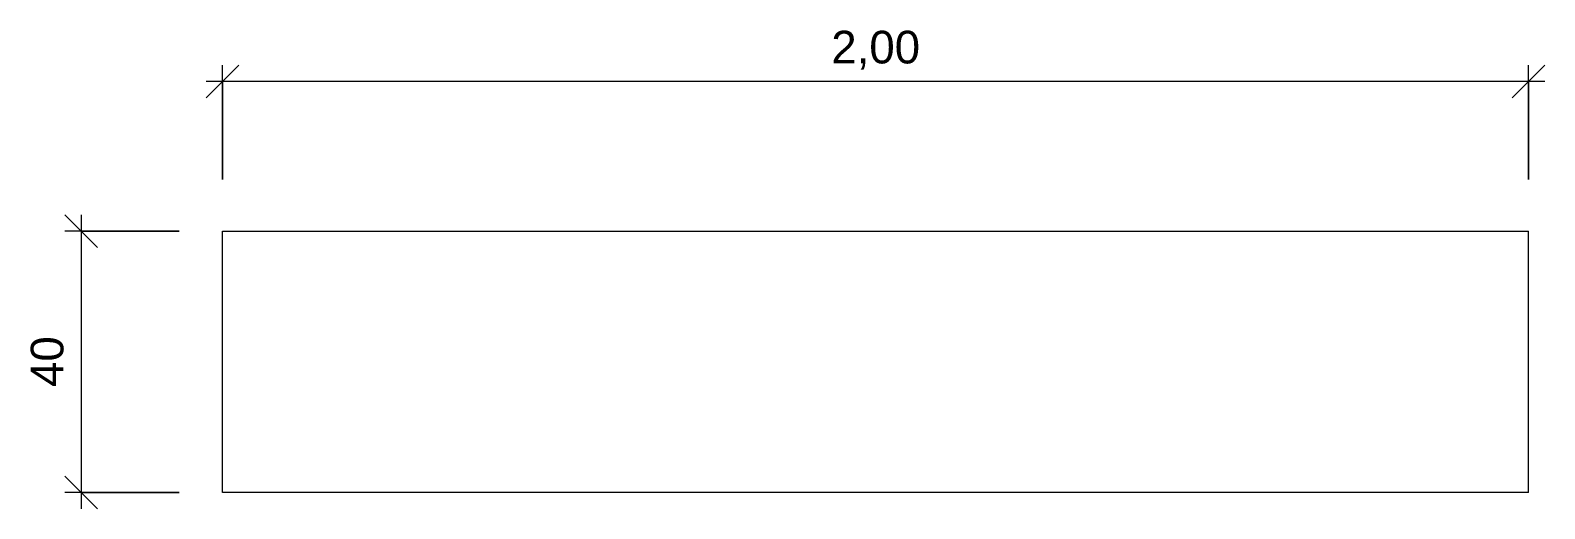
# Model space of a CAD drawing. Header units: millimetres. Extents: x 5688 to 18484, y 2540 to 6636.
# Drawn here: x 10086 to 12405, y 2540 to 3272 of the extents above; entities that cross this region are included whole.
import ezdxf

# ---------------------------------------------------------------- set-up
doc = ezdxf.new("R2010")
doc.units = ezdxf.units.MM
for name, color, linetype, lineweight in [('A-ANNO-DIMS', 211, 'Continuous', 9), ('A-ANNO-DIMS-25', 211, 'Continuous', 9), ('I-FURN', 30, 'Continuous', 9)]:
    doc.layers.add(name, color=color, linetype=linetype, lineweight=lineweight)
doc.styles.add('@Arial Unicode MS', font='ARIALUNI.TTF', dxfattribs={"height": 50})
doc.dimstyles.new('CRT_-__Metros_-_Linha_de_chamada_3_5_mm', dxfattribs={"dimscale": 304.8, "dimtxt": 50.292243, "dimasz": 0.164042, "dimexe": 0.082021, "dimexo": 0.0625, "dimgap": 0.04101, "dimtad": 1, "dimlfac": 0.001, "dimrnd": 0.01, "dimzin": 0, "dimdsep": 46, "dimtxsty": '@Arial Unicode MS', "dimblk1": 'OBLIQUE', "dimblk2": 'OBLIQUE', "dimsah": 1, "dimcen": 0.09, "dimdle": 0.082021, "dimazin": 0, "dimtfac": 1, "dimtdec": 4, "dimtix": 1, "dimtmove": 0, "dimatfit": 3, "dimfxl": 0.492126, "dimfxlon": 1, "dimtvp": 1, "dimtolj": 1, "dimtzin": 0, "dimarcsym": 2})
doc.dimstyles.new('CRT_-__Metros_-_Linha_de_chamada_3_5_mm_1', dxfattribs={"dimscale": 304.8, "dimtxt": 50.292243, "dimasz": 0.164042, "dimexe": 0.082021, "dimexo": 0.0625, "dimgap": 0.04101, "dimtad": 1, "dimdec": 0, "dimlfac": 0.1, "dimdsep": 46, "dimtxsty": '@Arial Unicode MS', "dimblk1": 'OBLIQUE', "dimblk2": 'OBLIQUE', "dimsah": 1, "dimcen": 0.09, "dimdle": 0.082021, "dimazin": 0, "dimtfac": 1, "dimtdec": 4, "dimtix": 1, "dimtmove": 0, "dimatfit": 3, "dimfxl": 0.492126, "dimfxlon": 1, "dimtvp": 1, "dimtolj": 1, "dimtzin": 0, "dimarcsym": 2})

# ---------------------------------------------------------------- blocks, each defined once
blk = doc.blocks.new('estante - estante-4589433-VISTA SUPERIOR ESTANTE MEZANINO')
at = {"layer": 'I-FURN'}
for p, q in [((-7479.7, 2964.6), (-5479.7, 2964.6)), ((-7479.7, 2564.6), (-7479.7, 2964.6)), ((-5479.7, 2564.6), (-5479.7, 2964.6)), ((-5479.7, 2564.6), (-7479.7, 2564.6))]:
    blk.add_line(p, q, dxfattribs=at)
blk = doc.blocks.new('DIMBLOCK1-VISTA SUPERIOR ESTANTE MEZANINO')
at = {"layer": 'A-ANNO-DIMS-25', "lineweight": 18}
for p, q in [((10380.3, 3193.6), (10405.3, 3218.6)), ((12380.3, 3193.6), (12405.3, 3218.6)), ((10380.3, 3193.6), (10355.3, 3168.6)), ((12380.3, 3193.6), (12355.3, 3168.6))]:
    blk.add_line(p, q, dxfattribs=at)
at = {"layer": 'A-ANNO-DIMS-25'}
for p, q in [((10380.3, 3043.6), (10380.3, 3218.6)), ((12380.3, 3043.6), (12380.3, 3218.6)), ((12405.3, 3193.6), (10355.3, 3193.6)), ((10380.3, 3193.6), (10380.3, 3043.6)), ((12380.3, 3193.6), (12380.3, 3043.6))]:
    blk.add_line(p, q, dxfattribs=at)
at = {"layer": 'A-ANNO-DIMS-25', "color": 0, "insert": (11312.7, 3271.1), "char_height": 50, "width": 162.337, "attachment_point": 1, "line_spacing_factor": 1.117605, "style": '@Arial Unicode MS'}
blk.add_mtext('2,00', dxfattribs=at)
blk = doc.blocks.new('_Oblique')
at = {"color": 0, "linetype": 'ByBlock', "lineweight": -2}
blk.add_line((-0.5, -0.5), (0.5, 0.5), dxfattribs=at)
blk = doc.blocks.new('DIMBLOCK2-VISTA SUPERIOR ESTANTE MEZANINO')
at = {"layer": 'A-ANNO-DIMS-25', "lineweight": 18}
for p, q in [((10164, 2964.6), (10139, 2989.6)), ((10164, 2964.6), (10189, 2939.6)), ((10164, 2564.6), (10139, 2589.6)), ((10164, 2564.6), (10189, 2539.6))]:
    blk.add_line(p, q, dxfattribs=at)
at = {"layer": 'A-ANNO-DIMS-25'}
for p, q in [((10164, 2989.6), (10164, 2539.6)), ((10314, 2964.6), (10139, 2964.6)), ((10164, 2964.6), (10314, 2964.6)), ((10314, 2564.6), (10139, 2564.6)), ((10164, 2564.6), (10314, 2564.6))]:
    blk.add_line(p, q, dxfattribs=at)
at = {"layer": 'A-ANNO-DIMS-25', "color": 0, "insert": (10086.6, 2725.9), "char_height": 50, "width": 92.937, "attachment_point": 1, "rotation": 90, "line_spacing_factor": 1.117605, "style": '@Arial Unicode MS'}
blk.add_mtext('40', dxfattribs=at)

msp = doc.modelspace()

# ---------------------------------------------------------------- block references
at = {"layer": 'I-FURN'}
msp.add_blockref('estante - estante-4589433-VISTA SUPERIOR ESTANTE MEZANINO', (17859.964, 0), dxfattribs=at)

# ---------------------------------------------------------------- dimensions: what is measured, and where the dimension line sits
at = {"layer": 'A-ANNO-DIMS'}
dim = msp.add_linear_dim(base=(10380.313, 3193.65), p1=(12380.313, 3043.65), p2=(10380.313, 3043.65), dimstyle='CRT_-__Metros_-_Linha_de_chamada_3_5_mm', override={"dimpost": '<>', "dimfxl": 2000}, dxfattribs=at)
dim.commit()
dim.dimension.update_dxf_attribs({"geometry": 'DIMBLOCK1-VISTA SUPERIOR ESTANTE MEZANINO', "text_midpoint": (11380.313, 3231.695)})
dim = msp.add_linear_dim(base=(10164.032, 2564.62), p1=(10314.032, 2964.62), p2=(10314.032, 2564.62), angle=90, dimstyle='CRT_-__Metros_-_Linha_de_chamada_3_5_mm_1', override={"dimpost": '<>', "dimfxl": 400}, dxfattribs=at)
dim.commit()
dim.dimension.update_dxf_attribs({"geometry": 'DIMBLOCK2-VISTA SUPERIOR ESTANTE MEZANINO', "text_midpoint": (10125.986, 2764.62)})

doc.saveas('drawing.dxf')
